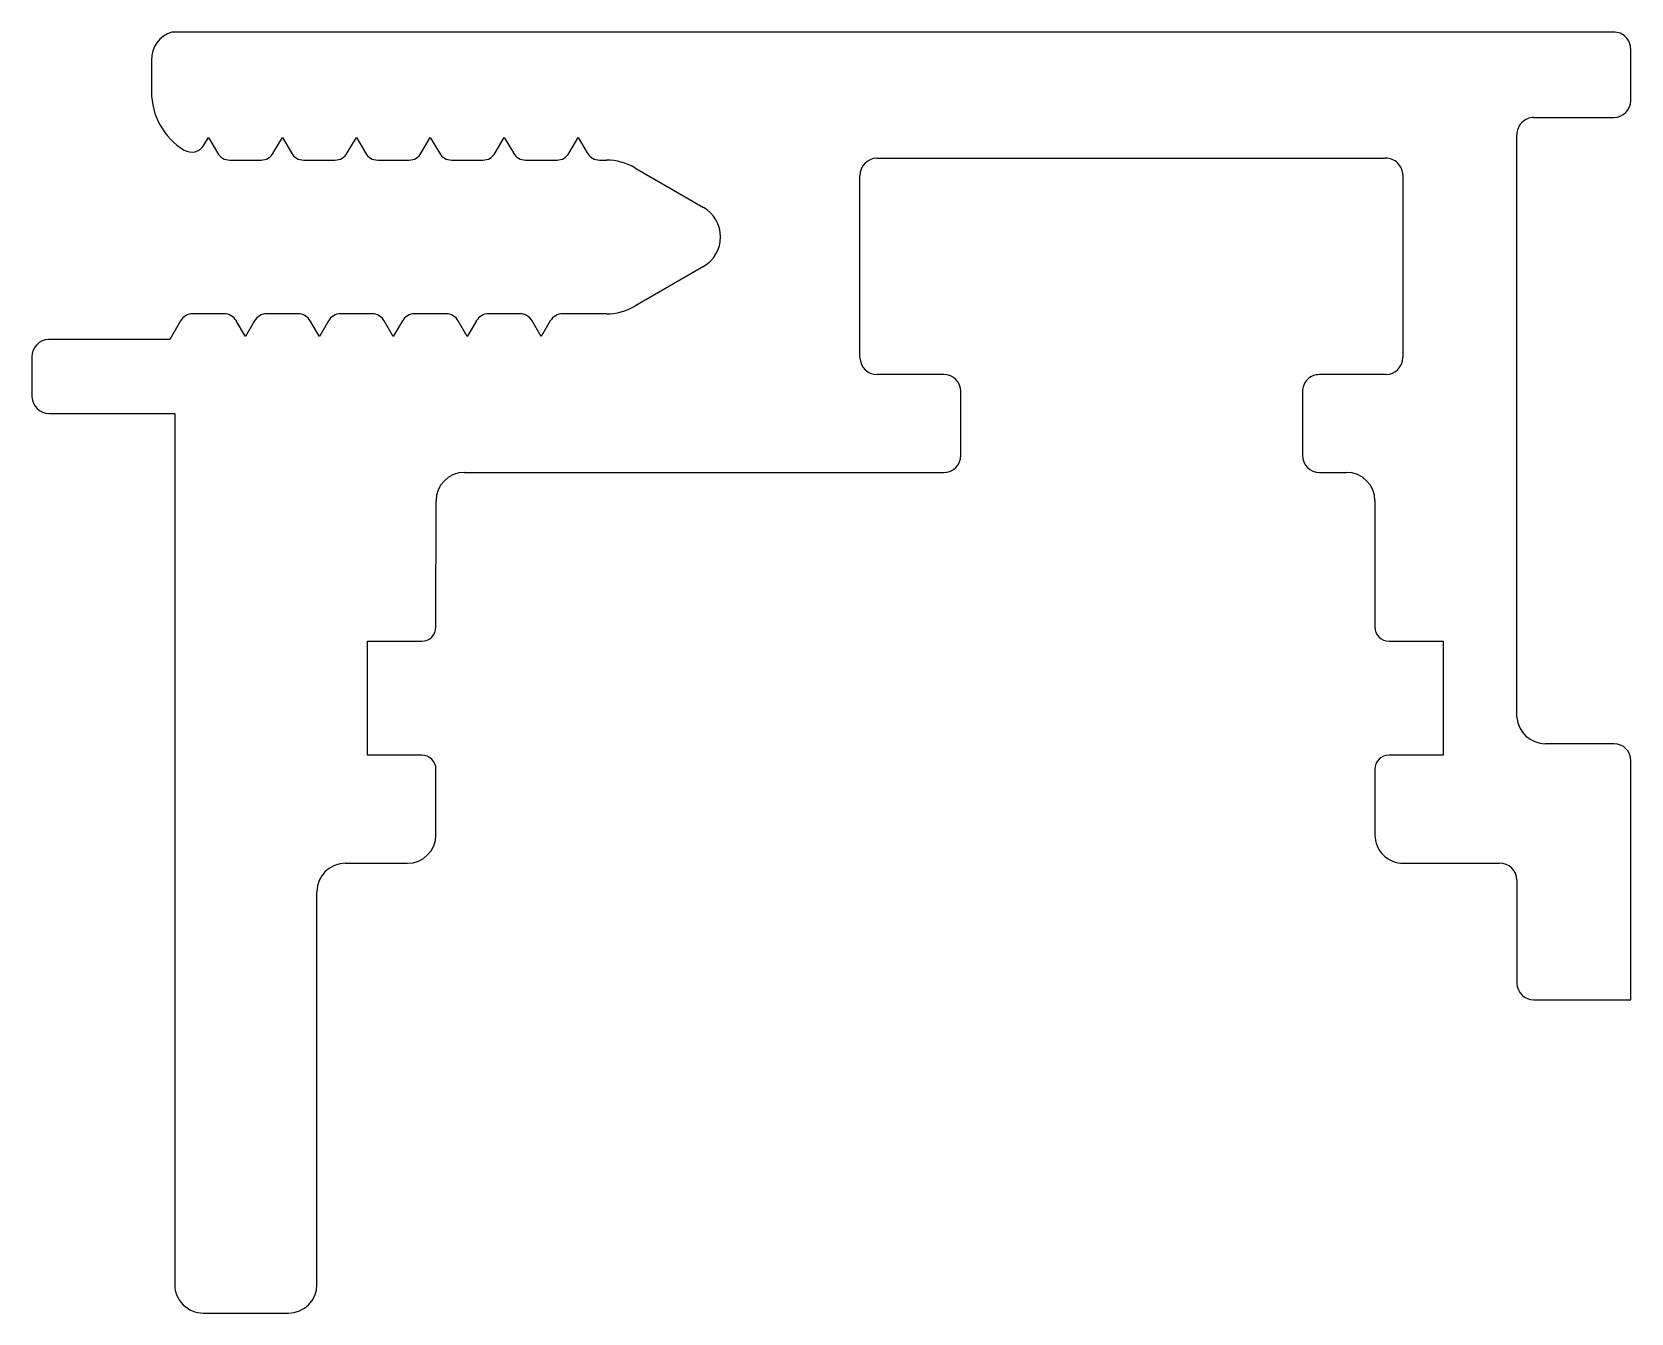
# Model space of a CAD drawing. Extents: x 1557.6 to 1585.7, y 1737.1 to 1759.6.
import ezdxf

# ---------------------------------------------------------------- set-up
doc = ezdxf.new("R2010")
doc.units = 0
doc.layers.get('0').update_dxf_attribs({"linetype": 'CONTINUOUS'})

msp = doc.modelspace()

# ---------------------------------------------------------------- linework, layer by layer
for p, q in [((1585.434, 1759.618), (1560.099, 1759.618)), ((1559.739, 1759.119), (1559.739, 1758.568)), ((1585.734, 1758.418), (1585.734, 1759.318)), ((1584.034, 1758.118), (1584.034, 1758.118)), ((1584.034, 1758.118), (1585.434, 1758.118)), ((1560.661, 1757.633), (1560.739, 1757.768)), ((1560.739, 1757.768), (1560.898, 1757.493)), ((1561.88, 1757.493), (1562.039, 1757.768)), ((1562.039, 1757.768), (1562.198, 1757.493)), ((1563.18, 1757.493), (1563.339, 1757.768)), ((1563.339, 1757.768), (1563.498, 1757.493)), ((1564.48, 1757.493), (1564.639, 1757.768)), ((1564.639, 1757.768), (1564.798, 1757.493)), ((1565.78, 1757.493), (1565.939, 1757.768)), ((1565.939, 1757.768), (1566.098, 1757.493)), ((1567.08, 1757.493), (1567.239, 1757.768)), ((1567.239, 1757.768), (1567.398, 1757.493)), ((1583.734, 1747.581), (1583.734, 1757.812)), ((1572.483, 1757.401), (1581.422, 1757.401)), ((1561.114, 1757.368), (1561.664, 1757.368)), ((1562.414, 1757.368), (1562.964, 1757.368)), ((1563.714, 1757.368), (1564.264, 1757.368)), ((1565.014, 1757.368), (1565.564, 1757.368)), ((1566.314, 1757.368), (1566.864, 1757.368)), ((1567.614, 1757.368), (1567.733, 1757.368)), ((1568.233, 1757.234), (1568.233, 1757.234)), ((1568.233, 1757.234), (1569.439, 1756.538)), ((1572.189, 1753.894), (1572.189, 1757.094)), ((1581.729, 1757.101), (1581.729, 1753.901)), ((1569.44, 1755.5), (1568.233, 1754.802)), ((1561.014, 1754.668), (1560.464, 1754.668)), ((1562.314, 1754.668), (1561.764, 1754.668)), ((1563.614, 1754.668), (1563.064, 1754.668)), ((1564.914, 1754.668), (1564.364, 1754.668)), ((1566.214, 1754.668), (1565.664, 1754.668)), ((1567.733, 1754.668), (1566.964, 1754.668)), ((1560.248, 1754.543), (1560.06, 1754.218)), ((1561.389, 1754.268), (1561.23, 1754.543)), ((1561.548, 1754.543), (1561.389, 1754.268)), ((1562.689, 1754.268), (1562.53, 1754.543)), ((1562.848, 1754.543), (1562.689, 1754.268)), ((1563.989, 1754.268), (1563.83, 1754.543)), ((1564.148, 1754.543), (1563.989, 1754.268)), ((1565.289, 1754.268), (1565.13, 1754.543)), ((1565.448, 1754.543), (1565.289, 1754.268)), ((1566.589, 1754.268), (1566.43, 1754.543)), ((1566.748, 1754.543), (1566.589, 1754.268)), ((1560.06, 1754.218), (1557.932, 1754.218)), ((1557.639, 1753.912), (1557.639, 1753.212)), ((1573.664, 1753.601), (1572.496, 1753.601)), ((1581.436, 1753.601), (1580.264, 1753.601)), ((1573.964, 1752.183), (1573.964, 1753.301)), ((1579.964, 1753.301), (1579.964, 1752.183)), ((1557.939, 1752.918), (1560.148, 1752.918)), ((1560.148, 1752.918), (1560.147, 1737.618)), ((1565.239, 1751.883), (1573.664, 1751.883)), ((1580.264, 1751.883), (1580.739, 1751.883)), ((1564.738, 1749.168), (1564.739, 1751.383)), ((1581.239, 1751.383), (1581.238, 1749.168)), ((1563.538, 1746.918), (1563.538, 1748.918)), ((1563.538, 1748.918), (1564.488, 1748.918)), ((1581.488, 1748.918), (1582.438, 1748.918)), ((1582.438, 1748.918), (1582.438, 1746.918)), ((1585.439, 1747.118), (1584.233, 1747.118)), ((1564.488, 1746.918), (1563.538, 1746.918)), ((1582.438, 1746.918), (1581.488, 1746.918)), ((1585.739, 1742.618), (1585.739, 1746.818)), ((1564.738, 1745.518), (1564.738, 1746.668)), ((1581.238, 1746.668), (1581.238, 1745.518)), ((1563.147, 1745.018), (1564.238, 1745.018)), ((1581.738, 1745.018), (1583.427, 1745.018)), ((1562.647, 1737.618), (1562.647, 1744.518)), ((1583.734, 1744.725), (1583.734, 1742.912)), ((1584.034, 1742.618), (1585.739, 1742.618)), ((1560.647, 1737.118), (1562.147, 1737.118))]:
    msp.add_line(p, q)
for centre, radius, start, end in [((1560.239, 1759.138), 0.5, 106.2178, 182.19), ((1585.434, 1759.318), 0.3, 359.9969, 90), ((1560.939, 1758.568), 1.2, 180, 238.5981), ((1585.434, 1758.418), 0.3, 270, 0), ((1584.034, 1757.818), 0.3, 90, 181.2661), ((1560.444, 1757.758), 0.25, 238.5981, 330.0008), ((1561.114, 1757.618), 0.25, 210.0003, 270), ((1561.664, 1757.618), 0.25, 270, 329.9997), ((1562.414, 1757.618), 0.25, 210.0003, 270), ((1562.964, 1757.618), 0.25, 270, 329.9997), ((1563.714, 1757.618), 0.25, 209.9872, 270), ((1564.264, 1757.618), 0.25, 270, 329.9997), ((1565.014, 1757.618), 0.25, 210.0003, 270), ((1565.564, 1757.618), 0.25, 270, 329.9997), ((1566.314, 1757.618), 0.25, 210.0003, 270), ((1566.864, 1757.618), 0.25, 270, 330.0128), ((1567.614, 1757.618), 0.25, 210.0003, 270), ((1572.489, 1757.101), 0.3, 91.2609, 181.2587), ((1581.429, 1757.101), 0.3, 0, 91.2609), ((1567.733, 1756.368), 1, 60.0016, 90), ((1569.139, 1756.018), 0.6, 300.1619, 60.0016), ((1560.464, 1754.418), 0.25, 90, 150.008), ((1561.014, 1754.418), 0.25, 30.0003, 90), ((1561.764, 1754.418), 0.25, 90, 149.9997), ((1562.314, 1754.418), 0.25, 30.0003, 90), ((1563.064, 1754.418), 0.25, 90, 149.9997), ((1563.614, 1754.418), 0.25, 30.0003, 90), ((1564.364, 1754.418), 0.25, 90, 149.9997), ((1564.914, 1754.418), 0.25, 30.0003, 90), ((1565.664, 1754.418), 0.25, 90, 150.0128), ((1566.214, 1754.418), 0.25, 30.0003, 90), ((1566.964, 1754.418), 0.25, 90.0001, 150.0128), ((1567.733, 1755.668), 1, 270, 299.9984), ((1557.939, 1753.918), 0.3, 91.2609, 181.2609), ((1572.489, 1753.901), 0.3, 181.2587, 271.2585), ((1581.429, 1753.901), 0.3, 271.2601, 0.0009), ((1573.664, 1753.301), 0.3, 0, 89.9976), ((1580.264, 1753.301), 0.3, 89.9992, 180), ((1557.939, 1753.218), 0.3, 181.2609, 270), ((1573.664, 1752.183), 0.3, 270, 0), ((1580.264, 1752.183), 0.3, 180, 270), ((1565.239, 1751.383), 0.5, 90, 179.9915), ((1580.739, 1751.383), 0.5, 360, 90), ((1564.488, 1749.168), 0.25, 270, 359.9915), ((1581.488, 1749.168), 0.25, 179.9915, 270), ((1584.233, 1747.618), 0.5, 184.2, 270), ((1585.439, 1746.818), 0.3, 0, 90), ((1564.488, 1746.668), 0.25, 359.99, 90), ((1581.488, 1746.668), 0.25, 90, 179.99), ((1564.238, 1745.518), 0.5, 270, 359.99), ((1581.738, 1745.518), 0.5, 179.99, 270), ((1563.147, 1744.518), 0.5, 90, 179.9949), ((1583.434, 1744.718), 0.3, 1.2661, 91.2661), ((1584.034, 1742.918), 0.3, 181.2661, 270), ((1560.647, 1737.618), 0.5, 179.9954, 270), ((1562.147, 1737.618), 0.5, 270, 0)]:
    msp.add_arc(centre, radius, start, end)

doc.saveas('drawing.dxf')
